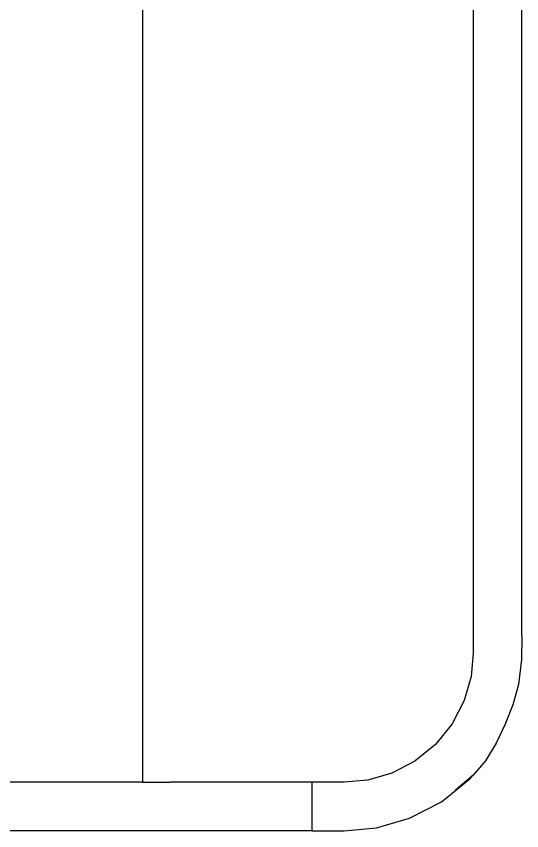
# Model space of a CAD drawing. Header units: millimetres. Extents: x 153 to 4750, y 92 to 3343.
# Drawn here: x 2161.1 to 2192.4, y 1073.6 to 1124.1 of the extents above; entities that cross this region are included whole.
import ezdxf

# ---------------------------------------------------------------- set-up
doc = ezdxf.new("R2010")
doc.units = ezdxf.units.MM

msp = doc.modelspace()

# ---------------------------------------------------------------- linework, layer by layer
for p, q in [((2189.381, 1818.616), (2189.381, 1084.616)), ((2192.381, 1085.694), (2192.381, 1818.616)), ((2168.881, 1146.616), (2168.881, 1076.616)), ((2189.381, 1084.616), (2189.248, 1083.16)), ((2189.248, 1083.16), (2188.82, 1081.671)), ((2188.82, 1081.671), (2188.077, 1080.238)), ((2188.077, 1080.238), (2187.038, 1078.959)), ((2187.038, 1078.959), (2185.759, 1077.92)), ((2185.759, 1077.92), (2184.326, 1077.177)), ((2184.326, 1077.177), (2182.837, 1076.749)), ((2189.159, 1076.837), (2189.381, 1077.066)), ((2165.797, 1076.616), (2160.424, 1076.616)), ((2168.881, 1076.616), (2165.797, 1076.616)), ((2168.881, 1076.616), (2170.594, 1076.616)), ((2174.491, 1076.616), (2170.594, 1076.616)), ((2177.275, 1076.616), (2174.491, 1076.616)), ((2178.88, 1076.616), (2177.275, 1076.616)), ((2179.381, 1076.616), (2178.88, 1076.616)), ((2179.381, 1076.616), (2179.381, 1073.616)), ((2179.881, 1076.616), (2179.381, 1076.616)), ((2181.381, 1076.616), (2179.881, 1076.616)), ((2182.837, 1076.749), (2181.381, 1076.616)), ((2187.401, 1075.409), (2189.159, 1076.837)), ((2185.43, 1074.388), (2187.401, 1075.409)), ((2183.383, 1073.799), (2185.43, 1074.388)), ((2165.797, 1073.616), (2160.424, 1073.616)), ((2170.594, 1073.616), (2165.797, 1073.616)), ((2174.491, 1073.616), (2170.594, 1073.616)), ((2177.275, 1073.616), (2174.491, 1073.616)), ((2178.88, 1073.616), (2177.275, 1073.616)), ((2179.381, 1073.616), (2178.88, 1073.616)), ((2179.381, 1073.616), (2181.381, 1073.616)), ((2181.381, 1073.616), (2183.383, 1073.799))]:
    msp.add_line(p, q)
msp.add_lwpolyline([(2192.381, 1085.694), (2192.372, 1084.229), (2192.18, 1082.662), (2191.822, 1081.421), (2191.353, 1080.207), (2190.794, 1079.046), (2190.136, 1077.949), (2189.381, 1077.066), (2188.28, 1076.123)])

doc.saveas('drawing.dxf')
